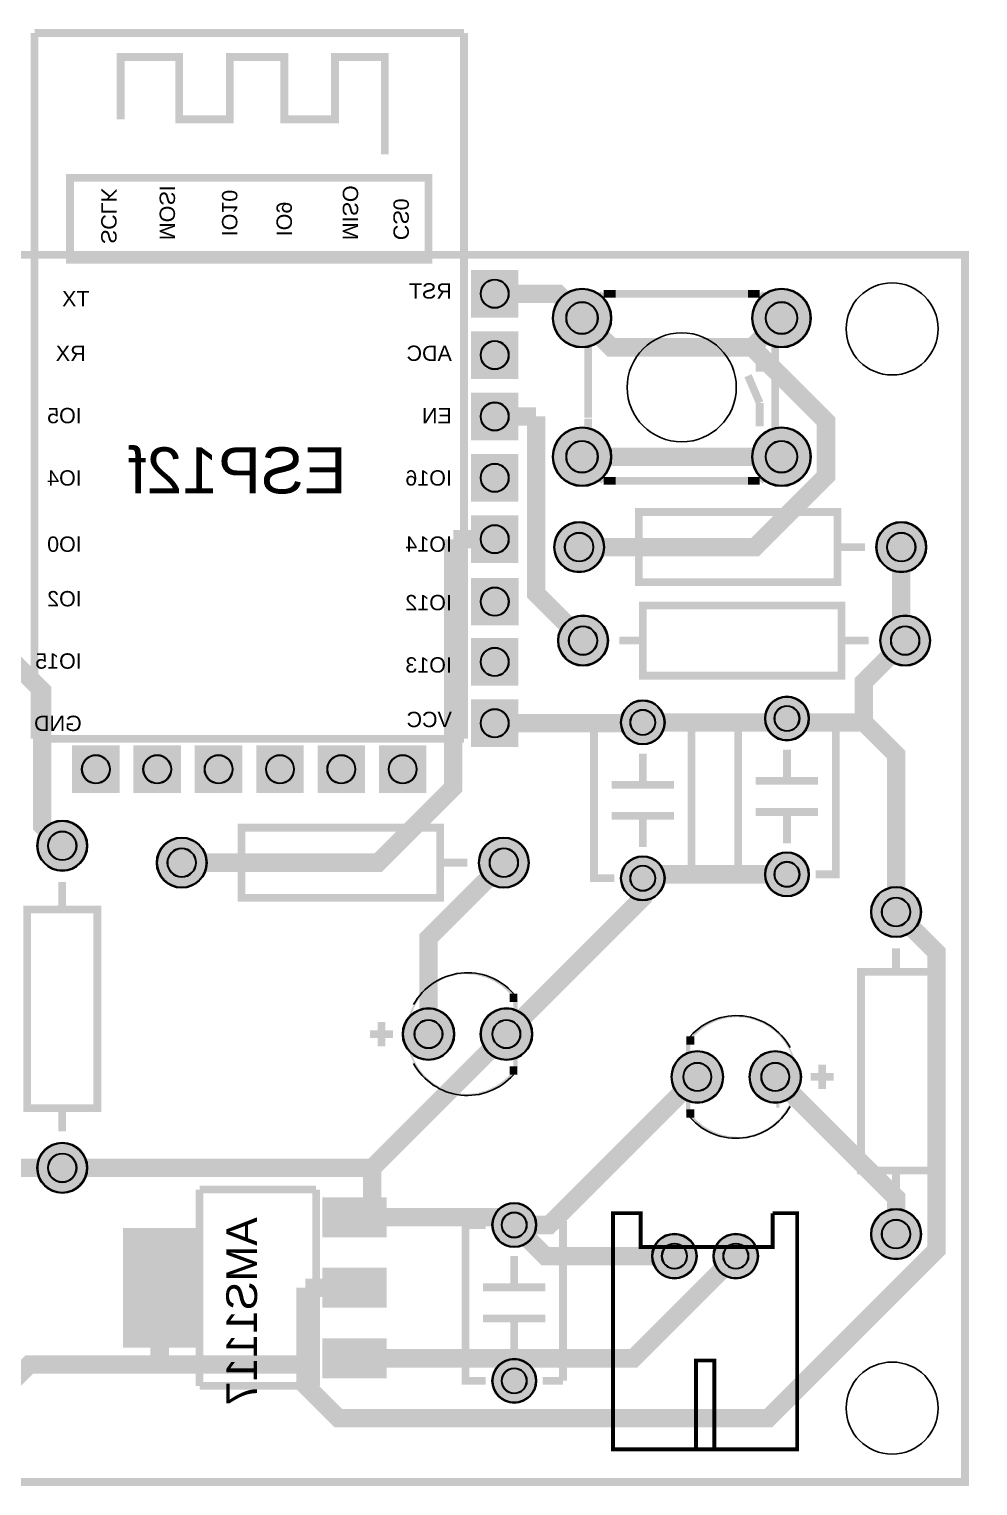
# Model space of a CAD drawing. Header units: millimetres. Extents: x -0.1 to 50.4, y -40.1 to 7.4.
# Drawn here: x 19.49 to 50.42, y -40.13 to 7.36 of the extents above; entities that cross this region are included whole.
import ezdxf

# ---------------------------------------------------------------- set-up
doc = ezdxf.new("R2010")
doc.units = ezdxf.units.MM
for name, color, linetype, true_color in [('BoardOutLine', 7, 'Continuous', 0xff00ff), ('BottomLayer', 7, 'Continuous', 0x0000ff), ('BottomPasteMaskLayer', 7, 'Continuous', 0x800000), ('BottomSilkLayer', 7, 'Continuous', 0x66cc33), ('BottomSolderMaskLayer', 7, 'Continuous', 0xaa00ff), ('Document', 7, 'Continuous', 0xffffff), ('Multi-Layer', 7, 'Continuous', 0xc0c0c0), ('TopSilkLayer', 7, 'Continuous', 0xffcc00), ('TopSolderMaskLayer', 7, 'Continuous', 0x800080)]:
    doc.layers.add(name, color=color, linetype=linetype, true_color=true_color)
doc.styles.get("Standard").update_dxf_attribs({"font": 'arial.ttf'})

msp = doc.modelspace()

# ---------------------------------------------------------------- hatches: boundary and pattern name
at = {"layer": 'BottomLayer'}
for points in [[(31.098, -30.768), (29.1, -30.768), (29.1, -31.97), (31.098, -31.97)], [(24.898, -31.769), (22.6, -31.769), (22.6, -35.569), (24.898, -35.569)], [(31.098, -33.07), (29.1, -33.07), (29.1, -34.268), (31.098, -34.268)], [(31.098, -35.368), (29.1, -35.368), (29.1, -36.57), (31.098, -36.57)]]:
    msp.add_hatch(color=256, dxfattribs=at).paths.add_polyline_path(points)
at = {"layer": 'BottomPasteMaskLayer'}
for points in [[(31.098, -30.768), (29.1, -30.768), (29.1, -31.97), (31.098, -31.97)], [(24.898, -31.769), (22.6, -31.769), (22.6, -35.569), (24.898, -35.569)], [(31.098, -33.07), (29.1, -33.07), (29.1, -34.268), (31.098, -34.268)], [(31.098, -35.368), (29.1, -35.368), (29.1, -36.57), (31.098, -36.57)]]:
    msp.add_hatch(color=256, dxfattribs=at).paths.add_polyline_path(points)
at = {"layer": 'BottomSolderMaskLayer'}
for points in [[(35.445, -0.492), (33.895, -0.492), (33.895, -2.043), (35.445, -2.043)], [(36.551, -2.057, 1), (38.481, -2.057, 1)], [(43.053, -2.057, 1), (44.983, -2.057, 1)], [(35.445, -2.492), (33.895, -2.492), (33.895, -4.043), (35.445, -4.043)], [(35.445, -4.492), (33.895, -4.492), (33.895, -6.043), (35.445, -6.043)], [(36.551, -6.579, 1), (38.481, -6.579, 1)], [(43.053, -6.579, 1), (44.983, -6.579, 1)], [(35.445, -6.492), (33.895, -6.492), (33.895, -8.043), (35.445, -8.043)], [(35.445, -8.492), (33.895, -8.492), (33.895, -10.043), (35.445, -10.043)], [(36.597, -9.525, 1), (38.247, -9.525, 1)], [(47.097, -9.525, 1), (48.748, -9.525, 1)], [(35.446, -10.528), (33.896, -10.528), (33.896, -12.078), (35.446, -12.078)], [(36.724, -12.573, 1), (38.374, -12.573, 1)], [(47.224, -12.573, 1), (48.875, -12.573, 1)], [(35.445, -12.492), (33.895, -12.492), (33.895, -14.043), (35.445, -14.043)], [(35.445, -14.492), (33.895, -14.492), (33.895, -16.043), (35.445, -16.043)], [(38.772, -15.24, 1), (40.222, -15.24, 1)], [(43.471, -15.113, 1), (44.921, -15.113, 1)], [(22.446, -15.991), (20.895, -15.991), (20.895, -17.542), (22.446, -17.542)], [(24.444, -15.991), (22.893, -15.991), (22.893, -17.542), (24.444, -17.542)], [(26.445, -15.991), (24.894, -15.991), (24.894, -17.542), (26.445, -17.542)], [(28.446, -15.991), (26.895, -15.991), (26.895, -17.542), (28.446, -17.542)], [(30.445, -15.991), (28.894, -15.991), (28.894, -17.542), (30.445, -17.542)], [(32.446, -15.991), (30.895, -15.991), (30.895, -17.542), (32.446, -17.542)], [(19.749, -19.261, 1), (21.399, -19.261, 1)], [(23.643, -19.812, 1), (25.293, -19.812, 1)], [(34.143, -19.812, 1), (35.794, -19.812, 1)], [(43.471, -20.193, 1), (44.921, -20.193, 1)], [(38.772, -20.32, 1), (40.222, -20.32, 1)], [(46.927, -21.42, 1), (48.577, -21.42, 1)], [(31.661, -25.4, 1), (33.363, -25.4, 1)], [(34.201, -25.4, 1), (35.903, -25.4, 1)], [(40.424, -26.797, 1), (42.126, -26.797, 1)], [(42.964, -26.797, 1), (44.666, -26.797, 1)], [(19.749, -29.761, 1), (21.399, -29.761, 1)], [(31.149, -30.717), (29.049, -30.717), (29.049, -32.021), (31.149, -32.021)], [(34.581, -31.623, 1), (36.031, -31.623, 1)], [(46.927, -31.92, 1), (48.577, -31.92, 1)], [(24.949, -31.718), (22.549, -31.718), (22.549, -35.62), (24.949, -35.62)], [(39.792, -32.639, 1), (41.266, -32.639, 1)], [(41.792, -32.639, 1), (43.266, -32.639, 1)], [(31.149, -33.019), (29.049, -33.019), (29.049, -34.319), (31.149, -34.319)], [(31.149, -35.317), (29.049, -35.317), (29.049, -36.621), (31.149, -36.621)], [(34.581, -36.703, 1), (36.031, -36.703, 1)]]:
    msp.add_hatch(color=256, dxfattribs=at).paths.add_polyline_path(points)
at = {"layer": 'Document'}
for points in [[(33.782, -23.4), (33.718, -23.401), (33.655, -23.404), (33.591, -23.409), (33.528, -23.416), (33.464, -23.426), (33.402, -23.437), (33.339, -23.45), (33.277, -23.465), (33.216, -23.482), (33.155, -23.501), (33.095, -23.522), (33.035, -23.545), (32.976, -23.57), (32.919, -23.597), (32.862, -23.626), (32.805, -23.656), (32.75, -23.688), (32.696, -23.722), (32.643, -23.758), (32.592, -23.795), (32.541, -23.834), (32.492, -23.875), (32.444, -23.917), (32.398, -23.96), (32.352, -24.006), (32.309, -24.052), (32.267, -24.1), (32.226, -24.149), (32.187, -24.2), (32.15, -24.251), (32.114, -24.304), (32.08, -24.358), (32.048, -24.413), (32.018, -24.47), (31.989, -24.527), (31.962, -24.584), (31.937, -24.643), (31.914, -24.703), (31.893, -24.763), (31.874, -24.824), (31.857, -24.885), (31.842, -24.947), (31.829, -25.01), (31.818, -25.072), (31.808, -25.136), (31.801, -25.199), (31.796, -25.262), (31.793, -25.326), (31.792, -25.39), (31.792, -25.4), (31.852, -25.4), (31.852, -25.37), (31.853, -25.307), (31.856, -25.244), (31.861, -25.181), (31.869, -25.118), (31.878, -25.056), (31.889, -24.993), (31.902, -24.932), (31.918, -24.87), (31.935, -24.81), (31.954, -24.75), (31.976, -24.69), (31.999, -24.631), (32.024, -24.573), (32.051, -24.516), (32.08, -24.46), (32.111, -24.405), (32.143, -24.351), (32.177, -24.298), (32.213, -24.246), (32.251, -24.195), (32.29, -24.146), (32.331, -24.097), (32.373, -24.051), (32.417, -24.005), (32.463, -23.961), (32.509, -23.919), (32.558, -23.878), (32.607, -23.839), (32.658, -23.801), (32.71, -23.765), (32.763, -23.731), (32.817, -23.699), (32.872, -23.668), (32.928, -23.639), (32.985, -23.612), (33.043, -23.587), (33.102, -23.564), (33.162, -23.542), (33.222, -23.523), (33.282, -23.506), (33.344, -23.49), (33.405, -23.477), (33.468, -23.466), (33.53, -23.457), (33.593, -23.449), (33.656, -23.444), (33.719, -23.441), (33.782, -23.44)], [(33.782, -23.4), (33.845, -23.401), (33.908, -23.404), (33.971, -23.409), (34.034, -23.417), (34.097, -23.426), (34.159, -23.437), (34.221, -23.45), (34.282, -23.466), (34.343, -23.483), (34.403, -23.503), (34.462, -23.524), (34.521, -23.547), (34.579, -23.572), (34.636, -23.599), (34.692, -23.628), (34.748, -23.659), (34.802, -23.691), (34.855, -23.725), (34.907, -23.761), (34.958, -23.799), (35.007, -23.838), (35.055, -23.879), (35.102, -23.922), (35.148, -23.966), (35.282, -24.1), (35.282, -24.2), (35.148, -24.066), (35.103, -24.019), (35.057, -23.975), (35.01, -23.932), (34.961, -23.89), (34.911, -23.85), (34.86, -23.812), (34.807, -23.775), (34.753, -23.741), (34.698, -23.708), (34.642, -23.677), (34.585, -23.647), (34.527, -23.62), (34.468, -23.595), (34.408, -23.571), (34.348, -23.55), (34.287, -23.53), (34.225, -23.513), (34.163, -23.498), (34.1, -23.485), (34.037, -23.473), (33.974, -23.464), (33.91, -23.458), (33.846, -23.453), (33.782, -23.45)], [(35.422, -26.46), (35.422, -24.25), (35.282, -24.07), (35.282, -26.7)], [(32.132, -24.65), (32.732, -24.65), (32.732, -24.75), (32.132, -24.75)], [(32.382, -25), (32.382, -24.4), (32.482, -24.4), (32.482, -25)], [(42.545, -24.797), (42.482, -24.798), (42.419, -24.801), (42.356, -24.806), (42.293, -24.814), (42.23, -24.823), (42.168, -24.834), (42.106, -24.847), (42.045, -24.863), (41.984, -24.88), (41.924, -24.9), (41.865, -24.921), (41.806, -24.944), (41.748, -24.969), (41.691, -24.996), (41.635, -25.025), (41.579, -25.056), (41.525, -25.088), (41.472, -25.122), (41.42, -25.158), (41.369, -25.196), (41.32, -25.235), (41.272, -25.276), (41.225, -25.319), (41.179, -25.363), (41.045, -25.497), (41.045, -25.597), (41.179, -25.463), (41.224, -25.416), (41.27, -25.372), (41.317, -25.329), (41.366, -25.287), (41.416, -25.247), (41.467, -25.209), (41.52, -25.172), (41.574, -25.138), (41.629, -25.105), (41.685, -25.074), (41.742, -25.044), (41.8, -25.017), (41.859, -24.992), (41.919, -24.968), (41.979, -24.947), (42.04, -24.927), (42.102, -24.91), (42.164, -24.895), (42.227, -24.882), (42.29, -24.87), (42.353, -24.861), (42.417, -24.855), (42.481, -24.85), (42.545, -24.847)], [(42.54, -24.807), (42.604, -24.808), (42.667, -24.811), (42.731, -24.816), (42.794, -24.823), (42.858, -24.833), (42.92, -24.844), (42.983, -24.857), (43.045, -24.872), (43.106, -24.889), (43.167, -24.908), (43.227, -24.929), (43.287, -24.952), (43.346, -24.977), (43.403, -25.004), (43.46, -25.033), (43.517, -25.063), (43.572, -25.095), (43.626, -25.129), (43.679, -25.165), (43.73, -25.202), (43.781, -25.241), (43.83, -25.282), (43.878, -25.324), (43.924, -25.367), (43.97, -25.413), (44.013, -25.459), (44.055, -25.507), (44.096, -25.556), (44.135, -25.607), (44.172, -25.658), (44.208, -25.711), (44.242, -25.765), (44.274, -25.82), (44.304, -25.877), (44.333, -25.934), (44.36, -25.991), (44.385, -26.05), (44.408, -26.11), (44.429, -26.17), (44.448, -26.231), (44.465, -26.292), (44.48, -26.354), (44.493, -26.417), (44.504, -26.479), (44.514, -26.543), (44.521, -26.606), (44.526, -26.67), (44.529, -26.733), (44.53, -26.797), (44.53, -26.807), (44.47, -26.807), (44.47, -26.777), (44.469, -26.714), (44.466, -26.651), (44.461, -26.588), (44.453, -26.525), (44.444, -26.463), (44.433, -26.4), (44.42, -26.339), (44.404, -26.277), (44.387, -26.217), (44.368, -26.157), (44.346, -26.097), (44.323, -26.038), (44.298, -25.98), (44.271, -25.923), (44.242, -25.867), (44.211, -25.812), (44.179, -25.758), (44.145, -25.705), (44.109, -25.653), (44.071, -25.602), (44.032, -25.553), (43.991, -25.504), (43.949, -25.458), (43.905, -25.412), (43.859, -25.368), (43.813, -25.326), (43.764, -25.285), (43.715, -25.246), (43.664, -25.208), (43.612, -25.172), (43.559, -25.138), (43.505, -25.106), (43.45, -25.075), (43.394, -25.046), (43.337, -25.019), (43.279, -24.994), (43.22, -24.971), (43.16, -24.949), (43.1, -24.93), (43.04, -24.913), (42.978, -24.897), (42.917, -24.884), (42.854, -24.873), (42.792, -24.864), (42.729, -24.856), (42.666, -24.851), (42.603, -24.848), (42.54, -24.847)], [(33.787, -27.39), (33.723, -27.389), (33.66, -27.386), (33.596, -27.381), (33.533, -27.374), (33.469, -27.364), (33.407, -27.353), (33.344, -27.34), (33.282, -27.325), (33.221, -27.308), (33.16, -27.289), (33.1, -27.268), (33.04, -27.245), (32.981, -27.22), (32.924, -27.193), (32.867, -27.164), (32.81, -27.134), (32.755, -27.102), (32.701, -27.068), (32.648, -27.032), (32.597, -26.995), (32.546, -26.956), (32.497, -26.915), (32.449, -26.873), (32.403, -26.83), (32.357, -26.784), (32.314, -26.738), (32.272, -26.69), (32.231, -26.641), (32.192, -26.59), (32.155, -26.539), (32.119, -26.486), (32.085, -26.432), (32.053, -26.377), (32.023, -26.32), (31.994, -26.263), (31.967, -26.206), (31.942, -26.147), (31.919, -26.087), (31.898, -26.027), (31.879, -25.966), (31.862, -25.905), (31.847, -25.843), (31.834, -25.78), (31.823, -25.718), (31.813, -25.654), (31.806, -25.591), (31.801, -25.527), (31.798, -25.464), (31.797, -25.4), (31.797, -25.39), (31.857, -25.39), (31.857, -25.42), (31.858, -25.483), (31.861, -25.546), (31.866, -25.609), (31.874, -25.672), (31.883, -25.734), (31.894, -25.797), (31.907, -25.858), (31.923, -25.92), (31.94, -25.98), (31.959, -26.04), (31.981, -26.1), (32.004, -26.159), (32.029, -26.217), (32.056, -26.274), (32.085, -26.33), (32.116, -26.385), (32.148, -26.439), (32.182, -26.492), (32.218, -26.544), (32.256, -26.595), (32.295, -26.644), (32.336, -26.693), (32.378, -26.739), (32.422, -26.785), (32.468, -26.829), (32.514, -26.871), (32.563, -26.912), (32.612, -26.951), (32.663, -26.989), (32.715, -27.025), (32.768, -27.059), (32.822, -27.091), (32.877, -27.122), (32.933, -27.151), (32.99, -27.178), (33.048, -27.203), (33.107, -27.226), (33.167, -27.248), (33.227, -27.267), (33.287, -27.284), (33.349, -27.3), (33.41, -27.313), (33.473, -27.324), (33.535, -27.333), (33.598, -27.341), (33.661, -27.346), (33.724, -27.349), (33.787, -27.35)], [(40.905, -25.737), (40.905, -27.947), (41.045, -28.127), (41.045, -25.497)], [(33.782, -27.4), (33.845, -27.399), (33.908, -27.396), (33.971, -27.391), (34.034, -27.383), (34.097, -27.374), (34.159, -27.363), (34.221, -27.35), (34.282, -27.334), (34.343, -27.317), (34.403, -27.297), (34.462, -27.276), (34.521, -27.253), (34.579, -27.228), (34.636, -27.201), (34.692, -27.172), (34.748, -27.141), (34.802, -27.109), (34.855, -27.075), (34.907, -27.039), (34.958, -27.001), (35.007, -26.962), (35.055, -26.921), (35.102, -26.878), (35.148, -26.834), (35.282, -26.7), (35.282, -26.6), (35.148, -26.734), (35.103, -26.781), (35.057, -26.825), (35.01, -26.868), (34.961, -26.91), (34.911, -26.95), (34.86, -26.988), (34.807, -27.025), (34.753, -27.059), (34.698, -27.092), (34.642, -27.123), (34.585, -27.153), (34.527, -27.18), (34.468, -27.205), (34.408, -27.229), (34.348, -27.25), (34.287, -27.27), (34.225, -27.287), (34.163, -27.302), (34.1, -27.315), (34.037, -27.327), (33.974, -27.336), (33.91, -27.342), (33.846, -27.347), (33.782, -27.35)], [(42.545, -28.797), (42.609, -28.796), (42.672, -28.793), (42.736, -28.788), (42.799, -28.781), (42.863, -28.771), (42.925, -28.76), (42.988, -28.747), (43.05, -28.732), (43.111, -28.715), (43.172, -28.696), (43.232, -28.675), (43.292, -28.652), (43.351, -28.627), (43.408, -28.6), (43.465, -28.571), (43.522, -28.541), (43.577, -28.509), (43.631, -28.475), (43.684, -28.439), (43.735, -28.402), (43.786, -28.363), (43.835, -28.322), (43.883, -28.28), (43.929, -28.237), (43.975, -28.191), (44.018, -28.145), (44.06, -28.097), (44.101, -28.048), (44.14, -27.997), (44.177, -27.946), (44.213, -27.893), (44.247, -27.839), (44.279, -27.784), (44.309, -27.727), (44.338, -27.67), (44.365, -27.613), (44.39, -27.554), (44.413, -27.494), (44.434, -27.434), (44.453, -27.373), (44.47, -27.312), (44.485, -27.25), (44.498, -27.187), (44.509, -27.125), (44.519, -27.061), (44.526, -26.998), (44.531, -26.935), (44.534, -26.871), (44.535, -26.807), (44.535, -26.797), (44.475, -26.797), (44.475, -26.827), (44.474, -26.89), (44.471, -26.953), (44.466, -27.016), (44.458, -27.079), (44.449, -27.141), (44.438, -27.204), (44.425, -27.265), (44.409, -27.327), (44.392, -27.387), (44.373, -27.447), (44.351, -27.507), (44.328, -27.566), (44.303, -27.624), (44.276, -27.681), (44.247, -27.737), (44.216, -27.792), (44.184, -27.846), (44.15, -27.899), (44.114, -27.951), (44.076, -28.002), (44.037, -28.051), (43.996, -28.1), (43.954, -28.146), (43.91, -28.192), (43.864, -28.236), (43.818, -28.278), (43.769, -28.319), (43.72, -28.358), (43.669, -28.396), (43.617, -28.432), (43.564, -28.466), (43.51, -28.498), (43.455, -28.529), (43.399, -28.558), (43.342, -28.585), (43.284, -28.61), (43.225, -28.633), (43.165, -28.655), (43.105, -28.674), (43.045, -28.691), (42.983, -28.707), (42.922, -28.72), (42.859, -28.731), (42.797, -28.74), (42.734, -28.748), (42.671, -28.753), (42.608, -28.756), (42.545, -28.757)], [(44.195, -27.547), (43.595, -27.547), (43.595, -27.447), (44.195, -27.447)], [(43.945, -27.197), (43.945, -27.797), (43.845, -27.797), (43.845, -27.197)], [(42.545, -28.797), (42.482, -28.796), (42.419, -28.793), (42.356, -28.788), (42.293, -28.78), (42.23, -28.771), (42.168, -28.76), (42.106, -28.747), (42.045, -28.731), (41.984, -28.714), (41.924, -28.694), (41.865, -28.673), (41.806, -28.65), (41.748, -28.625), (41.691, -28.598), (41.635, -28.569), (41.579, -28.538), (41.525, -28.506), (41.472, -28.472), (41.42, -28.436), (41.369, -28.398), (41.32, -28.359), (41.272, -28.318), (41.225, -28.275), (41.179, -28.231), (41.045, -28.097), (41.045, -27.997), (41.179, -28.131), (41.224, -28.178), (41.27, -28.222), (41.317, -28.265), (41.366, -28.307), (41.416, -28.347), (41.467, -28.385), (41.52, -28.422), (41.574, -28.456), (41.629, -28.489), (41.685, -28.52), (41.742, -28.55), (41.8, -28.577), (41.859, -28.602), (41.919, -28.626), (41.979, -28.647), (42.04, -28.667), (42.102, -28.684), (42.164, -28.699), (42.227, -28.712), (42.29, -28.724), (42.353, -28.733), (42.417, -28.739), (42.481, -28.744), (42.545, -28.747)]]:
    msp.add_hatch(color=256, dxfattribs=at).paths.add_polyline_path(points)
at = {"layer": 'Multi-Layer'}
for points in [[(35.42, -0.517), (33.92, -0.517), (33.92, -2.017), (35.42, -2.017)], [(36.576, -2.057, 1), (38.456, -2.057, 1)], [(43.078, -2.057, 1), (44.958, -2.057, 1)], [(35.42, -2.517), (33.92, -2.517), (33.92, -4.017), (35.42, -4.017)], [(35.42, -4.517), (33.92, -4.517), (33.92, -6.017), (35.42, -6.017)], [(36.576, -6.579, 1), (38.456, -6.579, 1)], [(43.078, -6.579, 1), (44.958, -6.579, 1)], [(35.42, -6.517), (33.92, -6.517), (33.92, -8.017), (35.42, -8.017)], [(35.42, -8.517), (33.92, -8.517), (33.92, -10.017), (35.42, -10.017)], [(36.622, -9.525, 1), (38.222, -9.525, 1)], [(47.122, -9.525, 1), (48.722, -9.525, 1)], [(35.421, -10.553), (33.921, -10.553), (33.921, -12.053), (35.421, -12.053)], [(36.749, -12.573, 1), (38.349, -12.573, 1)], [(47.249, -12.573, 1), (48.849, -12.573, 1)], [(35.42, -12.517), (33.92, -12.517), (33.92, -14.017), (35.42, -14.017)], [(35.42, -14.517), (33.92, -14.517), (33.92, -16.017), (35.42, -16.017)], [(38.797, -15.24, 1), (40.197, -15.24, 1)], [(43.496, -15.113, 1), (44.896, -15.113, 1)], [(22.42, -16.017), (20.92, -16.017), (20.92, -17.517), (22.42, -17.517)], [(24.419, -16.017), (22.919, -16.017), (22.919, -17.517), (24.419, -17.517)], [(26.42, -16.017), (24.92, -16.017), (24.92, -17.517), (26.42, -17.517)], [(28.421, -16.017), (26.921, -16.017), (26.921, -17.517), (28.421, -17.517)], [(30.419, -16.017), (28.919, -16.017), (28.919, -17.517), (30.419, -17.517)], [(32.42, -16.017), (30.92, -16.017), (30.92, -17.517), (32.42, -17.517)], [(19.774, -19.261, 1), (21.374, -19.261, 1)], [(23.668, -19.812, 1), (25.268, -19.812, 1)], [(34.168, -19.812, 1), (35.768, -19.812, 1)], [(38.797, -20.32, 1), (40.197, -20.32, 1)], [(43.496, -20.193, 1), (44.896, -20.193, 1)], [(46.952, -21.42, 1), (48.552, -21.42, 1)], [(31.687, -25.4, 1), (33.338, -25.4, 1)], [(34.227, -25.4, 1), (35.878, -25.4, 1)], [(40.449, -26.797, 1), (42.1, -26.797, 1)], [(42.989, -26.797, 1), (44.64, -26.797, 1)], [(19.774, -29.761, 1), (21.374, -29.761, 1)], [(34.606, -31.623, 1), (36.006, -31.623, 1)], [(46.952, -31.92, 1), (48.552, -31.92, 1)], [(39.818, -32.639, 1), (41.24, -32.639, 1)], [(41.818, -32.639, 1), (43.24, -32.639, 1)], [(34.606, -36.703, 1), (36.006, -36.703, 1)]]:
    msp.add_hatch(color=256, dxfattribs=at).paths.add_polyline_path(points)
at = {"layer": 'TopSolderMaskLayer'}
for points in [[(35.445, -0.492), (33.895, -0.492), (33.895, -2.043), (35.445, -2.043)], [(36.551, -2.057, 1), (38.481, -2.057, 1)], [(43.053, -2.057, 1), (44.983, -2.057, 1)], [(35.445, -2.492), (33.895, -2.492), (33.895, -4.043), (35.445, -4.043)], [(35.445, -4.492), (33.895, -4.492), (33.895, -6.043), (35.445, -6.043)], [(36.551, -6.579, 1), (38.481, -6.579, 1)], [(43.053, -6.579, 1), (44.983, -6.579, 1)], [(35.445, -6.492), (33.895, -6.492), (33.895, -8.043), (35.445, -8.043)], [(35.445, -8.492), (33.895, -8.492), (33.895, -10.043), (35.445, -10.043)], [(36.597, -9.525, 1), (38.247, -9.525, 1)], [(47.097, -9.525, 1), (48.748, -9.525, 1)], [(35.446, -10.528), (33.896, -10.528), (33.896, -12.078), (35.446, -12.078)], [(36.724, -12.573, 1), (38.374, -12.573, 1)], [(47.224, -12.573, 1), (48.875, -12.573, 1)], [(35.445, -12.492), (33.895, -12.492), (33.895, -14.043), (35.445, -14.043)], [(35.445, -14.492), (33.895, -14.492), (33.895, -16.043), (35.445, -16.043)], [(38.772, -15.24, 1), (40.222, -15.24, 1)], [(43.471, -15.113, 1), (44.921, -15.113, 1)], [(22.446, -15.991), (20.895, -15.991), (20.895, -17.542), (22.446, -17.542)], [(24.444, -15.991), (22.893, -15.991), (22.893, -17.542), (24.444, -17.542)], [(26.445, -15.991), (24.894, -15.991), (24.894, -17.542), (26.445, -17.542)], [(28.446, -15.991), (26.895, -15.991), (26.895, -17.542), (28.446, -17.542)], [(30.445, -15.991), (28.894, -15.991), (28.894, -17.542), (30.445, -17.542)], [(32.446, -15.991), (30.895, -15.991), (30.895, -17.542), (32.446, -17.542)], [(19.749, -19.261, 1), (21.399, -19.261, 1)], [(23.643, -19.812, 1), (25.293, -19.812, 1)], [(34.143, -19.812, 1), (35.794, -19.812, 1)], [(43.471, -20.193, 1), (44.921, -20.193, 1)], [(38.772, -20.32, 1), (40.222, -20.32, 1)], [(46.927, -21.42, 1), (48.577, -21.42, 1)], [(31.661, -25.4, 1), (33.363, -25.4, 1)], [(34.201, -25.4, 1), (35.903, -25.4, 1)], [(40.424, -26.797, 1), (42.126, -26.797, 1)], [(42.964, -26.797, 1), (44.666, -26.797, 1)], [(19.749, -29.761, 1), (21.399, -29.761, 1)], [(34.581, -31.623, 1), (36.031, -31.623, 1)], [(46.927, -31.92, 1), (48.577, -31.92, 1)], [(39.792, -32.639, 1), (41.266, -32.639, 1)], [(41.792, -32.639, 1), (43.266, -32.639, 1)], [(34.581, -36.703, 1), (36.031, -36.703, 1)]]:
    msp.add_hatch(color=256, dxfattribs=at).paths.add_polyline_path(points)

# ---------------------------------------------------------------- linework, layer by layer
at = {"layer": 'BoardOutLine', "const_width": 0.254}
msp.add_lwpolyline([(0, 0), (50, 0), (50, -40), (0, -40), (0, 0)], close=True, dxfattribs=at)
at = {"layer": 'BottomLayer', "const_width": 0.6}
for points in [[(34.67, -1.267), (36.726, -1.267), (37.516, -2.057)], [(37.516, -2.057), (38.472, -3.014), (43.062, -3.014)], [(43.062, -3.014), (44.018, -2.057)], [(43.062, -3.014), (45.468, -5.42), (45.468, -7.214), (43.157, -9.525), (37.422, -9.525)], [(34.67, -5.267), (36.021, -5.267)], [(36.021, -5.267), (36.021, -11.045), (37.549, -12.573)], [(37.516, -6.579), (44.018, -6.579)], [(33.319, -9.267), (33.319, -17.361), (30.868, -19.812), (24.468, -19.812)], [(34.67, -9.267), (33.319, -9.267)], [(47.922, -9.525), (47.922, -12.446), (48.049, -12.573)], [(46.702, -15.24), (46.702, -13.92), (48.049, -12.573)], [(18.67, -13.267), (18.983, -13.267), (19.922, -14.206), (19.922, -18.609), (20.574, -19.261)], [(34.67, -15.267), (39.47, -15.267), (39.497, -15.24)], [(39.497, -15.24), (41.783, -15.24)], [(41.783, -15.24), (44.069, -15.24), (44.196, -15.113)], [(41.783, -15.24), (46.702, -15.24)], [(47.752, -21.42), (47.752, -16.29), (46.702, -15.24)], [(34.968, -19.812), (32.512, -22.268), (32.512, -25.4)], [(44.196, -20.193), (39.624, -20.193), (39.497, -20.32)], [(39.497, -20.32), (39.497, -20.955), (35.052, -25.4)], [(28.499, -36.17), (28.499, -36.846), (29.574, -37.921), (43.591, -37.921), (49.074, -32.439), (49.074, -22.742), (47.752, -21.42)], [(30.679, -29.761), (35.04, -25.4), (35.052, -25.4)], [(41.275, -26.797), (36.449, -31.623), (35.306, -31.623)], [(47.752, -31.92), (47.752, -30.734), (43.815, -26.797)], [(20.574, -29.761), (15.52, -29.761)], [(30.679, -29.761), (20.574, -29.761)], [(30.679, -31.369), (30.679, -29.761)], [(30.099, -31.369), (30.679, -31.369)], [(30.679, -31.369), (35.052, -31.369), (35.306, -31.623)], [(35.306, -31.623), (36.322, -32.639), (40.529, -32.639)], [(35.306, -35.969), (39.199, -35.969), (42.529, -32.639)], [(23.749, -33.669), (23.749, -36.17)], [(30.099, -33.669), (28.499, -33.669)], [(28.499, -33.669), (28.499, -36.17)], [(23.749, -36.17), (19.5, -36.17), (18.331, -37.338)], [(28.499, -36.17), (23.749, -36.17)], [(30.099, -35.969), (35.306, -35.969)], [(35.306, -35.969), (35.306, -36.703)]]:
    msp.add_lwpolyline(points, dxfattribs=at)
at = {"layer": 'BottomSilkLayer', "const_width": 0.254}
for points in [[(33.67, 7.233), (19.67, 7.233)], [(19.67, 7.233), (19.67, -15.775)], [(33.67, -15.767), (33.67, 7.233)], [(31.086, 3.275), (31.086, 6.45), (29.463, 6.45), (29.463, 4.418), (27.812, 4.418), (27.812, 6.45), (26.034, 6.45), (26.034, 4.418), (24.383, 4.418), (24.383, 6.45), (22.478, 6.45), (22.478, 4.418)], [(19.67, -15.775), (33.67, -15.775)], [(28.849, -30.469), (25.049, -30.469)], [(25.049, -36.869), (25.049, -30.469)], [(28.849, -30.469), (28.849, -36.869)], [(25.049, -36.869), (28.849, -36.869)]]:
    msp.add_lwpolyline(points, dxfattribs=at)
msp.add_lwpolyline([(21.335, 2.513), (32.511, 2.513), (32.511, -0.154), (20.827, -0.154), (20.827, 2.513), (21.335, 2.513)], close=True, dxfattribs=at)
at = {"layer": 'BottomSolderMaskLayer'}
for points in [[(40.526, -32.225), (40.532, -32.225)], [(42.526, -32.225), (42.532, -32.225)], [(40.526, -33.053), (40.532, -33.053)], [(42.526, -33.053), (42.532, -33.053)]]:
    msp.add_lwpolyline(points, close=True, dxfattribs=at)
for centre, radius in [((34.67, -1.267), 0.465), ((37.516, -2.057), 0.965), ((44.018, -2.057), 0.965), ((37.516, -2.057), 0.522), ((44.018, -2.057), 0.522), ((34.67, -3.267), 0.465), ((34.67, -5.267), 0.465), ((37.516, -6.579), 0.965), ((44.018, -6.579), 0.965), ((37.516, -6.579), 0.522), ((44.018, -6.579), 0.522), ((34.67, -7.267), 0.465), ((34.67, -9.267), 0.465), ((37.422, -9.525), 0.825), ((47.922, -9.525), 0.825), ((37.422, -9.525), 0.472), ((47.922, -9.525), 0.472), ((34.671, -11.303), 0.465), ((37.549, -12.573), 0.825), ((48.049, -12.573), 0.825), ((37.549, -12.573), 0.472), ((48.049, -12.573), 0.472), ((34.67, -13.267), 0.465), ((39.497, -15.24), 0.725), ((44.196, -15.113), 0.725), ((44.196, -15.113), 0.415), ((34.67, -15.267), 0.465), ((39.497, -15.24), 0.415), ((21.67, -16.767), 0.465), ((23.669, -16.767), 0.465), ((25.67, -16.767), 0.465), ((27.671, -16.767), 0.465), ((29.669, -16.767), 0.465), ((31.67, -16.767), 0.465), ((20.574, -19.261), 0.825), ((20.574, -19.261), 0.472), ((24.468, -19.812), 0.825), ((34.968, -19.812), 0.825), ((24.468, -19.812), 0.472), ((34.968, -19.812), 0.472), ((44.196, -20.193), 0.725), ((39.497, -20.32), 0.725), ((39.497, -20.32), 0.415), ((44.196, -20.193), 0.415), ((47.752, -21.42), 0.825), ((47.752, -21.42), 0.472), ((32.512, -25.4), 0.851), ((35.052, -25.4), 0.851), ((32.512, -25.4), 0.464), ((35.052, -25.4), 0.464), ((41.275, -26.797), 0.851), ((43.815, -26.797), 0.851), ((41.275, -26.797), 0.464), ((43.815, -26.797), 0.464), ((20.574, -29.761), 0.825), ((20.574, -29.761), 0.472), ((35.306, -31.623), 0.725), ((35.306, -31.623), 0.415), ((47.752, -31.92), 0.825), ((47.752, -31.92), 0.472), ((40.529, -32.639), 0.737), ((42.529, -32.639), 0.737), ((35.306, -36.703), 0.725), ((35.306, -36.703), 0.415)]:
    msp.add_circle(centre, radius, dxfattribs=at)
for centre, start, end in [((40.526, -32.639), 450, 270), ((40.532, -32.639), 270, 450), ((42.526, -32.639), 450, 270), ((42.532, -32.639), 270, 450)]:
    msp.add_arc(centre, 0.414, start, end, dxfattribs=at)
at = {"layer": 'Document'}
for points, const_width in [([(38.227, -1.27), (37.719, -1.778)], 0.254), ([(38.227, -1.27), (38.608, -1.27)], 0.254), ([(43.307, -1.27), (42.926, -1.27)], 0.254), ([(43.307, -1.27), (43.815, -1.778)], 0.254), ([(37.719, -1.778), (37.719, -3.302)], 0.254), ([(43.815, -1.778), (43.815, -3.302)], 0.254), ([(43.307, -3.81), (43.307, -3.048)], 0.254), ([(43.307, -4.826), (42.926, -3.937)], 0.254), ([(43.307, -5.588), (43.307, -4.826)], 0.254), ([(37.719, -5.334), (37.719, -6.858)], 0.254), ([(43.815, -6.858), (43.815, -5.334)], 0.254), ([(37.719, -6.858), (38.227, -7.366)], 0.254), ([(43.307, -7.366), (43.815, -6.858)], 0.254), ([(38.227, -7.366), (38.608, -7.366)], 0.254), ([(43.307, -7.366), (42.926, -7.366)], 0.254), ([(43.729, -31.239), (44.529, -31.239), (44.529, -38.939), (38.529, -38.939), (38.529, -31.239), (39.329, -31.239)], 0.127)]:
    msp.add_lwpolyline(points, dxfattribs=dict(at, const_width=const_width))
at = {"layer": 'Multi-Layer'}
for points in [[(40.526, -32.239), (40.532, -32.239)], [(42.526, -32.239), (42.532, -32.239)], [(40.526, -33.039), (40.532, -33.039)], [(42.526, -33.039), (42.532, -33.039)]]:
    msp.add_lwpolyline(points, close=True, dxfattribs=at)
for centre, radius in [((34.67, -1.267), 0.45), ((47.625, -2.413), 1.5), ((37.516, -2.057), 0.94), ((44.018, -2.057), 0.94), ((37.516, -2.057), 0.508), ((44.018, -2.057), 0.508), ((34.67, -3.267), 0.45), ((34.67, -5.267), 0.45), ((37.516, -6.579), 0.94), ((44.018, -6.579), 0.94), ((37.516, -6.579), 0.508), ((44.018, -6.579), 0.508), ((34.67, -7.267), 0.45), ((34.67, -9.267), 0.45), ((37.422, -9.525), 0.8), ((47.922, -9.525), 0.8), ((37.422, -9.525), 0.457), ((47.922, -9.525), 0.457), ((34.671, -11.303), 0.45), ((37.549, -12.573), 0.8), ((48.049, -12.573), 0.8), ((37.549, -12.573), 0.457), ((48.049, -12.573), 0.457), ((34.67, -13.267), 0.45), ((39.497, -15.24), 0.7), ((44.196, -15.113), 0.7), ((44.196, -15.113), 0.4), ((34.67, -15.267), 0.45), ((39.497, -15.24), 0.4), ((21.67, -16.767), 0.45), ((23.669, -16.767), 0.45), ((25.67, -16.767), 0.45), ((27.671, -16.767), 0.45), ((29.669, -16.767), 0.45), ((31.67, -16.767), 0.45), ((20.574, -19.261), 0.8), ((20.574, -19.261), 0.457), ((24.468, -19.812), 0.8), ((24.468, -19.812), 0.457), ((34.968, -19.812), 0.8), ((34.968, -19.812), 0.457), ((39.497, -20.32), 0.7), ((39.497, -20.32), 0.4), ((44.196, -20.193), 0.7), ((44.196, -20.193), 0.4), ((47.752, -21.42), 0.8), ((47.752, -21.42), 0.457), ((32.512, -25.4), 0.826), ((35.052, -25.4), 0.826), ((32.512, -25.4), 0.45), ((35.052, -25.4), 0.45), ((41.275, -26.797), 0.826), ((43.815, -26.797), 0.826), ((41.275, -26.797), 0.45), ((43.815, -26.797), 0.45), ((20.574, -29.761), 0.8), ((20.574, -29.761), 0.457), ((35.306, -31.623), 0.7), ((35.306, -31.623), 0.4), ((47.752, -31.92), 0.8), ((47.752, -31.92), 0.457), ((40.529, -32.639), 0.711), ((42.529, -32.639), 0.711), ((35.306, -36.703), 0.7), ((35.306, -36.703), 0.4), ((47.625, -37.592), 1.5)]:
    msp.add_circle(centre, radius, dxfattribs=at)
for centre, start, end in [((40.526, -32.639), 450, 270), ((40.532, -32.639), 270, 450), ((42.526, -32.639), 450, 270), ((42.532, -32.639), 270, 450)]:
    msp.add_arc(centre, 0.4, start, end, dxfattribs=at)
at = {"layer": 'TopSilkLayer'}
for points, const_width in [([(42.926, -1.27), (38.608, -1.27)], 0.254), ([(37.719, -5.309), (37.719, -3.302)], 0.254), ([(43.815, -5.334), (43.815, -3.302)], 0.254), ([(38.608, -7.366), (42.926, -7.366)], 0.254), ([(39.37, -9.525), (38.608, -9.525)], 0.254), ([(45.974, -9.525), (46.736, -9.525)], 0.254), ([(39.497, -12.573), (38.735, -12.573)], 0.254), ([(46.101, -12.573), (46.863, -12.573)], 0.254), ([(37.907, -15.24), (38.566, -15.24)], 0.254), ([(38.566, -20.32), (37.907, -20.32), (37.907, -15.25)], 0.254), ([(40.428, -15.24), (41.087, -15.24), (41.087, -20.32), (40.428, -20.32)], 0.254), ([(42.606, -15.113), (43.265, -15.113)], 0.254), ([(43.265, -20.193), (42.606, -20.193), (42.606, -15.123)], 0.254), ([(45.127, -15.113), (45.786, -15.113), (45.786, -20.193), (45.127, -20.193)], 0.254), ([(39.497, -16.256), (39.497, -17.272)], 0.254), ([(44.196, -16.129), (44.196, -17.145)], 0.254), ([(43.18, -17.145), (45.212, -17.145)], 0.254), ([(38.481, -17.272), (40.513, -17.272)], 0.254), ([(44.196, -19.177), (44.196, -18.161), (43.18, -18.161)], 0.254), ([(44.196, -18.161), (45.212, -18.161)], 0.254), ([(39.497, -19.304), (39.497, -18.288), (38.481, -18.288)], 0.254), ([(39.497, -18.288), (40.513, -18.288)], 0.254), ([(26.416, -19.812), (25.654, -19.812)], 0.254), ([(33.02, -19.812), (33.782, -19.812)], 0.254), ([(20.574, -21.209), (20.574, -20.447)], 0.254), ([(47.752, -23.368), (47.752, -22.606)], 0.254), ([(35.282, -24.349), (35.282, -24.077)], 0.254), ([(30.981, -25.8), (30.981, -25.716), (30.981, -25.01)], 0.254), ([(31.356, -25.405), (30.606, -25.405)], 0.254), ([(41.045, -25.474), (41.045, -25.746)], 0.254), ([(35.282, -26.723), (35.282, -26.451)], 0.254), ([(45.346, -26.397), (45.346, -26.481), (45.346, -27.187)], 0.254), ([(44.971, -26.792), (45.721, -26.792)], 0.254), ([(20.574, -27.813), (20.574, -28.575)], 0.254), ([(41.045, -27.848), (41.045, -28.12)], 0.254), ([(47.752, -29.972), (47.752, -30.734)], 0.254), ([(43.729, -31.239), (43.729, -32.339), (39.429, -32.339), (39.429, -31.239), (39.329, -31.239)], 0.127), ([(34.375, -36.703), (33.716, -36.703), (33.716, -31.623), (34.375, -31.623)], 0.254), ([(36.237, -31.623), (36.896, -31.623), (36.896, -36.693)], 0.254), ([(35.306, -32.639), (35.306, -33.655), (36.322, -33.655)], 0.254), ([(35.306, -33.655), (34.29, -33.655)], 0.254), ([(36.322, -34.671), (34.29, -34.671)], 0.254), ([(35.306, -35.687), (35.306, -34.671)], 0.254), ([(41.829, -38.939), (41.829, -36.039), (41.229, -36.039), (41.229, -38.939)], 0.127), ([(36.896, -36.703), (36.237, -36.703)], 0.254)]:
    msp.add_lwpolyline(points, dxfattribs=dict(at, const_width=const_width))
at = {"layer": 'TopSilkLayer', "const_width": 0.254}
for points in [[(45.847, -10.668), (39.37, -10.668), (39.37, -8.382), (45.847, -8.382), (45.847, -10.668)], [(45.974, -13.716), (39.497, -13.716), (39.497, -11.43), (45.974, -11.43), (45.974, -13.716)], [(32.893, -20.955), (26.416, -20.955), (26.416, -18.669), (32.893, -18.669), (32.893, -20.955)], [(21.717, -21.336), (21.717, -27.813), (19.431, -27.813), (19.431, -21.336), (21.717, -21.336)], [(46.609, -29.845), (46.609, -23.368), (48.895, -23.368), (48.895, -29.845), (46.609, -29.845)]]:
    msp.add_lwpolyline(points, close=True, dxfattribs=at)
at = {"layer": 'TopSilkLayer'}
msp.add_circle((40.767, -4.318), 1.778, dxfattribs=at)
for centre, start, end in [((33.782, -25.4), 41.41, 151.3073), ((42.545, -26.797), 28.6927, 138.59), ((33.782, -25.4), 208.6927, 318.59), ((42.545, -26.797), 221.41, 331.3073)]:
    msp.add_arc(centre, 2, start, end, dxfattribs=at)
at = {"layer": 'TopSolderMaskLayer'}
for points in [[(40.526, -32.225), (40.532, -32.225)], [(42.526, -32.225), (42.532, -32.225)], [(40.526, -33.053), (40.532, -33.053)], [(42.526, -33.053), (42.532, -33.053)]]:
    msp.add_lwpolyline(points, close=True, dxfattribs=at)
for centre, radius in [((34.67, -1.267), 0.465), ((37.516, -2.057), 0.965), ((44.018, -2.057), 0.965), ((37.516, -2.057), 0.522), ((44.018, -2.057), 0.522), ((34.67, -3.267), 0.465), ((34.67, -5.267), 0.465), ((37.516, -6.579), 0.965), ((44.018, -6.579), 0.965), ((37.516, -6.579), 0.522), ((44.018, -6.579), 0.522), ((34.67, -7.267), 0.465), ((34.67, -9.267), 0.465), ((37.422, -9.525), 0.825), ((47.922, -9.525), 0.825), ((37.422, -9.525), 0.472), ((47.922, -9.525), 0.472), ((34.671, -11.303), 0.465), ((37.549, -12.573), 0.825), ((48.049, -12.573), 0.825), ((37.549, -12.573), 0.472), ((48.049, -12.573), 0.472), ((34.67, -13.267), 0.465), ((39.497, -15.24), 0.725), ((44.196, -15.113), 0.725), ((44.196, -15.113), 0.415), ((34.67, -15.267), 0.465), ((39.497, -15.24), 0.415), ((21.67, -16.767), 0.465), ((23.669, -16.767), 0.465), ((25.67, -16.767), 0.465), ((27.671, -16.767), 0.465), ((29.669, -16.767), 0.465), ((31.67, -16.767), 0.465), ((20.574, -19.261), 0.825), ((20.574, -19.261), 0.472), ((24.468, -19.812), 0.825), ((34.968, -19.812), 0.825), ((24.468, -19.812), 0.472), ((34.968, -19.812), 0.472), ((44.196, -20.193), 0.725), ((39.497, -20.32), 0.725), ((39.497, -20.32), 0.415), ((44.196, -20.193), 0.415), ((47.752, -21.42), 0.825), ((47.752, -21.42), 0.472), ((32.512, -25.4), 0.851), ((35.052, -25.4), 0.851), ((32.512, -25.4), 0.464), ((35.052, -25.4), 0.464), ((41.275, -26.797), 0.851), ((43.815, -26.797), 0.851), ((41.275, -26.797), 0.464), ((43.815, -26.797), 0.464), ((20.574, -29.761), 0.825), ((20.574, -29.761), 0.472), ((35.306, -31.623), 0.725), ((35.306, -31.623), 0.415), ((47.752, -31.92), 0.825), ((47.752, -31.92), 0.472), ((40.529, -32.639), 0.737), ((42.529, -32.639), 0.737), ((35.306, -36.703), 0.725), ((35.306, -36.703), 0.415)]:
    msp.add_circle(centre, radius, dxfattribs=at)
for centre, start, end in [((40.526, -32.639), 450, 270), ((40.532, -32.639), 270, 450), ((42.526, -32.639), 450, 270), ((42.532, -32.639), 270, 450)]:
    msp.add_arc(centre, 0.414, start, end, dxfattribs=at)

# ---------------------------------------------------------------- texts
at = {"layer": 'BottomSilkLayer', "text_generation_flag": 2}
for s, height, rotation, p in [('SCLK', 0.5, 270, (21.843, 0.354)), ('MOSI', 0.5, 270, (23.748, 0.481)), ('IO10', 0.5, 270, (25.78, 0.608)), ('MISO', 0.5, 270, (29.717, 0.481)), ('IO9', 0.5, 270, (27.558, 0.608)), ('CS0', 0.5, 270, (31.368, 0.481)), ('AMS1117', 1, 90, (26.924, -31.369))]:
    msp.add_text(s, height=height, rotation=rotation, dxfattribs=at).set_placement(p)
for s, height, p in [('RST', 0.5, (33.273, -1.424)), ('TX', 0.5, (21.462, -1.678)), ('RX', 0.5, (21.335, -3.456)), ('ADC', 0.5, (33.273, -3.456)), ('IO5', 0.5, (21.208, -5.488)), ('EN', 0.5, (33.273, -5.488)), ('ESP12f', 1.5, (29.844, -7.774)), ('IO4', 0.5, (21.208, -7.52)), ('IO16', 0.5, (33.273, -7.52)), ('IO0', 0.5, (21.208, -9.679)), ('IO14', 0.5, (33.273, -9.679)), ('IO2', 0.5, (21.208, -11.457)), ('IO12', 0.5, (33.273, -11.584)), ('IO15', 0.5, (21.208, -13.489)), ('IO13', 0.5, (33.273, -13.616)), ('GND', 0.5, (21.208, -15.521)), ('VCC', 0.5, (33.273, -15.394))]:
    msp.add_text(s, height=height, dxfattribs=at).set_placement(p)

doc.saveas('drawing.dxf')
